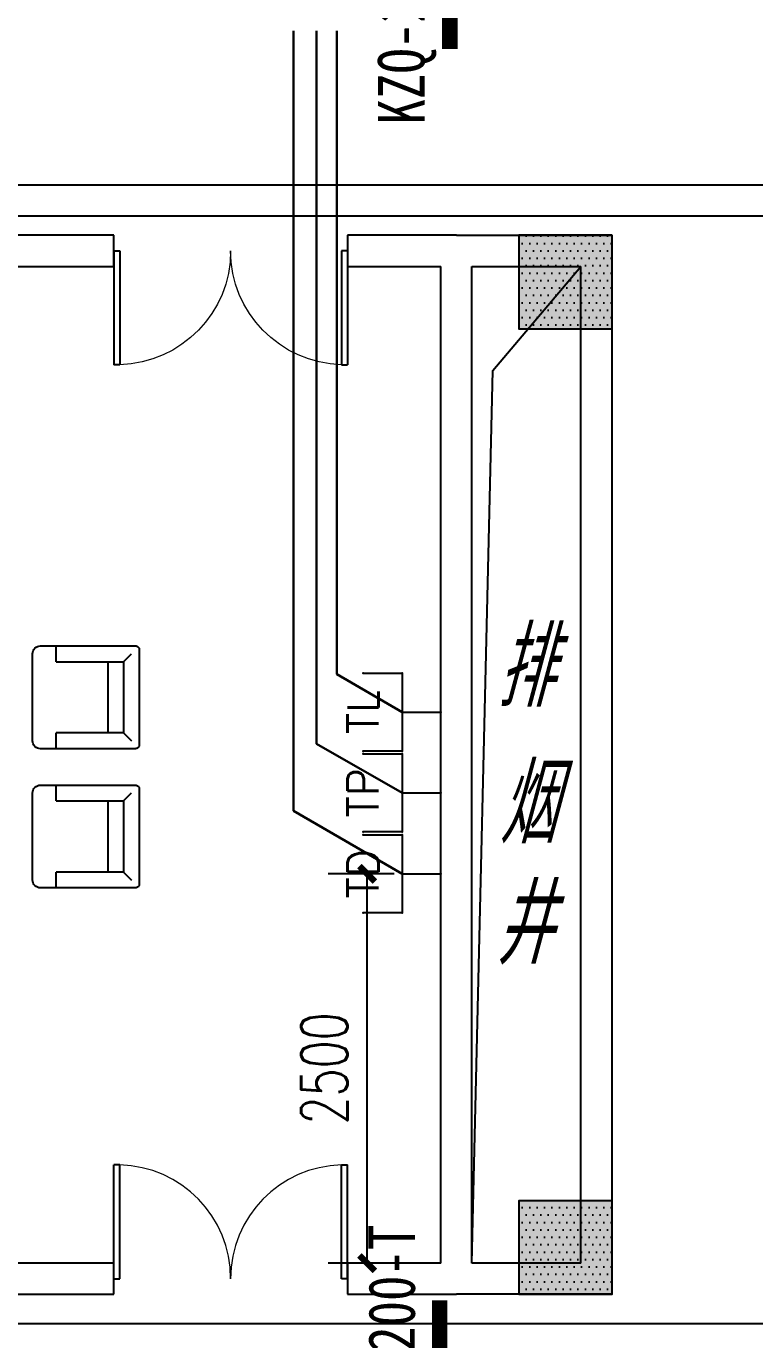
# Model space of a CAD drawing. Extents: x 1398449 to 2142961, y 256969 to 1032940.
# Drawn here: x 1580578 to 1585257, y 309225 to 317659 of the extents above; entities that cross this region are included whole.
import ezdxf
from ezdxf.enums import TextEntityAlignment as Align

# ---------------------------------------------------------------- set-up
doc = ezdxf.new("R2010")
doc.units = 0
doc.header["$LTSCALE"] = 1500
doc.header["$PDSIZE"] = 50
for name, color, linetype in [('1-建筑底图', 8, 'Continuous'), ('CABLETRAY_PDS', 6, 'Continuous'), ('COLU', 7, 'Continuous'), ('TEL_DIM', 3, 'Continuous'), ('光纤点位', 3, 'Continuous'), ('内网桥架', 1, 'Continuous'), ('墙填充', 252, 'Continuous'), ('抗震支吊架', 2, 'Continuous'), ('红机电话', 3, 'Continuous'), ('结构柱子', 253, 'Continuous'), ('蓝机电话', 3, 'Continuous')]:
    doc.layers.add(name, color=color, linetype=linetype)
doc.layers.add('内网线路', color=1, linetype='Continuous', lineweight=30)
doc.styles.add('_TCH_DIM_T3', font='SIMPLEX', dxfattribs={"width": 0.705882, "bigfont": 'GBCBIG'})
doc.styles.add('_TEL_DIM', font='SIMPLEX', dxfattribs={"width": 0.8, "height": 3.5, "bigfont": 'HZTXT'})
doc.styles.add('kzcad', font='', dxfattribs={"width": 0.8})
doc.styles.get("Standard").update_dxf_attribs({"font": 'gbeitc.shx', "bigfont": 'gbcbig.shx'})
doc.styles.get('kzcad').set_extended_font_data('SimSun')
doc.linetypes.add('JIEDI', pattern='A,1.25,-0.25,0.25,-0.25,0.625,["/",Standard,S=0.6,R=0,X=0,Y=-0.3],0.625,-0.25,0.25,-0.25', length=4)
doc.dimstyles.new('_TCH_ARCH&&100', dxfattribs={"dimtxt": 297.5, "dimasz": 100, "dimexe": 250, "dimexo": 300, "dimgap": 126.25, "dimtad": 1, "dimdec": 0, "dimzin": 0, "dimdsep": 46, "dimtxsty": '_TCH_DIM_T3', "dimblk": 'ARCHTICK', "dimcen": 0.09, "dimclrt": 7, "dimazin": 2, "dimtfac": 1, "dimtdec": 0, "dimtix": 1, "dimtmove": 2, "dimatfit": 3, "dimfxl": 1, "dimtolj": 1, "dimtzin": 0, "dimarcsym": 0})
pattern_1 = [(0, (-733263.436, -708672.53), (23.8125, 47.625), [0, -47.625])]

# ---------------------------------------------------------------- blocks, each defined once
blk = doc.blocks.new('A$C737A27E0')
at = {"layer": '结构柱子'}
h = blk.add_hatch(color=6, dxfattribs=at)
h.dxf.hatch_style = 1
h.paths.add_polyline_path([(33950, 13700), (33950, 14300), (33350, 14300), (33350, 13700)])
h = blk.add_hatch(color=6, dxfattribs=at)
h.dxf.hatch_style = 1
h.paths.add_polyline_path([(33950, 7500), (33950, 8100), (33350, 8100), (33350, 7500)])
at = {"layer": '结构柱子', "color": 6}
for points in [[(33950, 14300), (33350, 14300), (33350, 13700), (33950, 13700)], [(33950, 8100), (33350, 8100), (33350, 7500), (33950, 7500)]]:
    blk.add_lwpolyline(points, close=True, dxfattribs=at)
blk = doc.blocks.new('A$C6ABE5480')
at = {"layer": '墙填充'}
h = blk.add_hatch(dxfattribs=at)
h.set_pattern_fill('DOTS', color=256, scale=30)
h.set_pattern_definition(pattern_1)
h.paths.add_polyline_path([(33950, 13700), (33950, 14300), (33350, 14300), (33350, 13700)])
h = blk.add_hatch(dxfattribs=at)
h.set_pattern_fill('DOTS', color=256, scale=30)
h.set_pattern_definition(pattern_1)
h.paths.add_polyline_path([(33950, 7500), (33950, 8100), (33350, 8100), (33350, 7500)])
at = {"layer": 'COLU', "color": 6}
for points in [[(33950, 14300), (33350, 14300), (33350, 13700), (33950, 13700)], [(33950, 8100), (33350, 8100), (33350, 7500), (33950, 7500)]]:
    blk.add_lwpolyline(points, close=True, dxfattribs=at)
blk = doc.blocks.new('$DorLib2D$00000002')
for p, q in [((-0.5, 0), (-0.5, 0.4875)), ((-0.475, 0.4875), (-0.5, 0.4875)), ((-0.475, 0), (-0.475, 0.4875)), ((0.475, 0), (0.475, 0.4875)), ((0.475, 0.4875), (0.5, 0.4875)), ((0.5, 0), (0.5, 0.4875)), ((-0.5, 0), (-0.475, 0)), ((0.5, 0), (0.475, 0))]:
    blk.add_line(p, q)
at = {"lineweight": 13}
for centre, start, end in [((-0.4875, 0), 0, 88.5307), ((0.4875, 0), 91.4693, 180)]:
    blk.add_arc(centre, 0.4875, start, end, dxfattribs=at)
blk = doc.blocks.new('1-五层建筑底图')
at = {"layer": '1-建筑底图'}
for p, q in [((62050, 29000), (45500, 29000)), ((62050, 28800), (62050, 29000)), ((64250, 29000), (63550, 29000)), ((63550, 29000), (63550, 28800)), ((64250, 29000), (65250, 29000)), ((65250, 22200), (65250, 29000)), ((45500, 28800), (62050, 28800)), ((63550, 28800), (64150, 28800)), ((64150, 22400), (64150, 28800)), ((64350, 28800), (65050, 28800)), ((64350, 22400), (64350, 28800)), ((65050, 22400), (65050, 28800)), ((61679.8, 26261.9), (61679.8, 26363.5)), ((61679.8, 26261.9), (62111.6, 26261.9)), ((62010, 26261.9), (62010, 25804.7)), ((62111.6, 26261.9), (62162.4, 26312.7)), ((62111.6, 26261.9), (62111.6, 25804.7)), ((61679.8, 25703.1), (61679.8, 25804.7)), ((62111.6, 25804.7), (61679.8, 25804.7)), ((62111.6, 25804.7), (62162.4, 25753.9)), ((61679.8, 25368), (61679.8, 25469.6)), ((62111.6, 25368), (62162.4, 25418.8)), ((61679.8, 25368), (62111.6, 25368)), ((62010, 25368), (62010, 24910.8)), ((62111.6, 25368), (62111.6, 24910.8)), ((61679.8, 24809.2), (61679.8, 24910.8)), ((62111.6, 24910.8), (61679.8, 24910.8)), ((62111.6, 24910.8), (62162.4, 24860)), ((62050, 22400), (45500, 22400)), ((62050, 22200), (62050, 22400)), ((64150, 22400), (63550, 22400)), ((63550, 22400), (63550, 22200)), ((65050, 22400), (64350, 22400)), ((45500, 22200), (62050, 22200)), ((63550, 22200), (64250, 22200)), ((65250, 22200), (64250, 22200))]:
    blk.add_line(p, q, dxfattribs=at)
blk.add_lwpolyline([(64350, 22400), (64483, 28131.8), (65050, 28800)], dxfattribs=at)
for points in [[(61527.4, 26312.7, -0.414214), (61578.2, 26363.5), (62187.8, 26363.5, -0.414214), (62213.2, 26338.1), (62213.2, 25728.5, -0.414214), (62187.8, 25703.1), (61578.2, 25703.1, -0.414214), (61527.4, 25753.9)], [(61527.4, 25418.8, -0.414214), (61578.2, 25469.6), (62187.8, 25469.6, -0.414214), (62213.2, 25444.2), (62213.2, 24834.6, -0.414214), (62187.8, 24809.2), (61578.2, 24809.2, -0.414214), (61527.4, 24860)]]:
    blk.add_lwpolyline(points, format="xyb", close=True, dxfattribs=at)
for name in ['A$C737A27E0', 'A$C6ABE5480']:
    blk.add_blockref(name, (31300, 14700), dxfattribs=at)
at = {"layer": '1-建筑底图', "xscale": -1500, "zscale": -1500}
for p, yscale, rotation in [((62800, 28900), 1500, 180.0000000633227), ((62800, 22300), -1500, 179.9999999366774)]:
    blk.add_blockref('$DorLib2D$00000002', p, dxfattribs=dict(at, yscale=yscale, rotation=rotation))
at = {"layer": '1-建筑底图'}
for s, p in [('排', (64503.9, 25972.1)), ('烟', (64519.9, 25095.4)), ('井', (64495.9, 24321.8))]:
    blk.add_text(s, height=506.4, dxfattribs=at).set_placement(p)
blk = doc.blocks.new('$equip$00001867')
for p, q in [((-0.5, 0.499), (-0.5, 0.999)), ((0.5, 0.999), (0.5, 0.499)), ((0.5, 0.499), (-0.5, 0.499)), ((0, 0.5), (0, 0))]:
    blk.add_line(p, q)
for p in [(-0.5, 0.999), (0.5, 0.999), (-0.5, 0.499), (0.5, 0.499), (0, 0)]:
    blk.add_point(p)
at = {"color": 7, "style": '_TEL_DIM'}
blk.add_attdef('$TEXT$', text='', height=0.4, dxfattribs=at).set_placement((0, 0.999), align=Align.MIDDLE_CENTER)
at = {"color": 7, "style": '_TEL_DIM', "flags": 1}
blk.add_attdef('A', text='', height=0.00002, dxfattribs=at).set_placement((0, 0), align=Align.MIDDLE_CENTER)
blk = doc.blocks.new('$equip$00002670')
for p, q in [((-0.5, 0.499), (-0.5, 0.999)), ((0.5, 0.999), (0.5, 0.499)), ((0.5, 0.499), (-0.5, 0.499)), ((0, 0.5), (0, 0))]:
    blk.add_line(p, q)
for p in [(-0.5, 0.999), (0.5, 0.999), (-0.5, 0.499), (0.5, 0.499), (0, 0)]:
    blk.add_point(p)
at = {"color": 7, "style": '_TEL_DIM'}
blk.add_attdef('$TEXT$', text='', height=0.4, dxfattribs=at).set_placement((0, 0.999), align=Align.MIDDLE_CENTER)
at = {"color": 7, "style": '_TEL_DIM', "flags": 1}
blk.add_attdef('A', text='', height=0.000025, dxfattribs=at).set_placement((0, 0), align=Align.MIDDLE_CENTER)
blk = doc.blocks.new('_ArchTick')
at = {"color": 0, "linetype": 'ByBlock', "const_width": 0.4}
blk.add_lwpolyline([(-0.5, -0.5), (0.5, 0.5)], dxfattribs=at)
blk = doc.blocks.new('*D1083')
at = {"layer": 'Defpoints', "color": 0, "transparency": 16777216}
for p in [(1582767.5, 312217.1), (1583241, 312217.1), (1583241, 309717.1)]:
    blk.add_point(p, dxfattribs=at)
at = {"layer": 'TEL_DIM', "color": 0, "lineweight": -2, "transparency": 16777216}
for p, q in [((1582941, 312217.1), (1582517.5, 312217.1)), ((1582767.5, 309717.1), (1582767.5, 312217.1)), ((1582941, 309717.1), (1582517.5, 309717.1))]:
    blk.add_line(p, q, dxfattribs=at)
at = {"layer": 'TEL_DIM', "color": 0, "lineweight": -2, "transparency": 16777216, "xscale": 100, "yscale": 100, "zscale": 100}
for p, rotation in [((1582767.5, 312217.1), 90), ((1582767.5, 309717.1), 270)]:
    blk.add_blockref('_ArchTick', p, dxfattribs=dict(at, rotation=rotation))
at = {"layer": 'TEL_DIM', "color": 7, "transparency": 16777216, "insert": (1582492.5, 310967.1), "char_height": 297.5, "attachment_point": 5, "rotation": 90, "style": '_TCH_DIM_T3'}
blk.add_mtext('\\A1;2500', dxfattribs=at)

msp = doc.modelspace()

# ---------------------------------------------------------------- linework, layer by layer
at = {"layer": 'CABLETRAY_PDS'}
for p, q in [((1554823.4, 316640.3), (1592141, 316640.3)), ((1592141, 316440.3), (1554823.4, 316440.3))]:
    msp.add_line(p, q, dxfattribs=at)
at = {"layer": '内网桥架'}
msp.add_line((1551329.9, 309328.8), (1591109.1, 309328.8), dxfattribs=at)
at = {"layer": '内网线路'}
for points in [[(1582991.5, 312217.1), (1582294.9, 312621.4), (1582294.9, 317628.8)], [(1582991.5, 312737.1), (1582442.6, 313051.3), (1582442.6, 317628.8)], [(1582991.5, 313255.4), (1582573.6, 313498.5), (1582573.6, 317628.8)]]:
    msp.add_lwpolyline(points, dxfattribs=at)
at = {"layer": '抗震支吊架', "color": 5, "const_width": 100}
for points in [[(1583298, 317512.5), (1583298, 318012.5)], [(1583233.7, 308978.8), (1583233.7, 309478.8)]]:
    msp.add_lwpolyline(points, dxfattribs=at)

# ---------------------------------------------------------------- block references
at = {"layer": '1-建筑底图', "linetype": 'JIEDI'}
msp.add_blockref('1-五层建筑底图', (1519091, 287317.1), dxfattribs=at)
at = {"layer": '光纤点位', "xscale": 500, "yscale": 500, "zscale": 500, "rotation": 90}
msp.add_blockref('$equip$00002670', (1583241, 312217.1), dxfattribs=at).add_auto_attribs({'$TEXT$': 'TD'})
at = {"layer": '红机电话', "xscale": 500, "yscale": 500, "zscale": 500, "rotation": 90}
msp.add_blockref('$equip$00001867', (1583241, 312737.1), dxfattribs=at).add_auto_attribs({'$TEXT$': 'TP'})
at = {"layer": '蓝机电话', "xscale": 500, "yscale": 500, "zscale": 500, "rotation": 90}
msp.add_blockref('$equip$00001867', (1583241, 313255.4), dxfattribs=at).add_auto_attribs({'$TEXT$': 'TL'})

# ---------------------------------------------------------------- texts
at = {"layer": '抗震支吊架', "color": 5, "style": 'kzcad', "width": 0.8}
for p in [(1583138, 317762.5), (1583073.7, 309228.8)]:
    msp.add_text('KZQ-200-T', height=300, rotation=89.88539, dxfattribs=at).set_placement(p, align=Align.CENTER)

# ---------------------------------------------------------------- dimensions: what is measured, and where the dimension line sits
at = {"layer": 'TEL_DIM'}
dim = msp.add_aligned_dim(p1=(1583241, 309717.1), p2=(1583241, 312217.1), distance=473.5, dimstyle='_TCH_ARCH&&100', dxfattribs=at)
dim.commit()
dim.dimension.update_dxf_attribs({"geometry": '*D1083', "text_midpoint": (1582492.5, 310967.1)})

doc.saveas('drawing.dxf')
